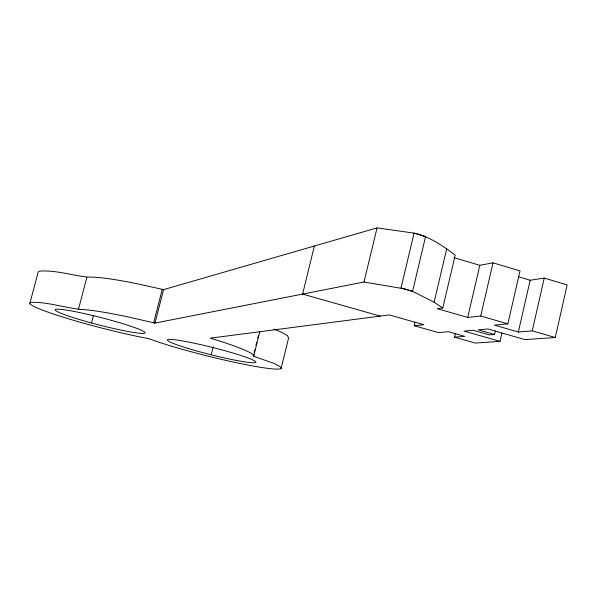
<?xml version="1.0" encoding="UTF-8"?>
<svg xmlns="http://www.w3.org/2000/svg" width="597" height="597" viewBox="0 0 597 597"><rect width="100%" height="100%" fill="white"/><g stroke="black" fill="none" stroke-linecap="round" stroke-linejoin="round"><path stroke-width="0.9" d="M495.353 330.872L494.517 334.499L478.212 329.835L487.876 328.969L525.039 339.618L555.285 337.506L567.15 284.903L544.248 278.083L530.166 280.239L518.696 276.836M454.018 257.658L479.809 265.307L493.01 262.837L520.009 270.874L507.868 323.843L494.383 325.111L518.345 331.999L530.166 280.239M518.345 331.999L532.248 330.872L544.248 278.083M455.414 333.559L454.571 337.178L475.361 343.074L500.04 341.357L501.898 333.245M29.85 303.425L38.029 272.628A75.909 7.746 14.5 0 1 40.23 271.098C56.588 270.031 72.647 275.784 88.58 277.127A92.498 9.739 14.3 0 1 138.847 284.09L163.548 289.635L377.028 227.897L414.072 233.114C429.407 236.613 442.862 245.71 455.19 255.158L442.802 307.985L437.273 308.701L467.697 317.44L480.704 316.014L493.01 262.837M467.697 317.44L479.809 265.307M442.802 307.985L434.131 302.239L446.735 248.636M454.571 337.178L464.742 336.35L448.399 331.708L438.459 332.611L414.243 325.746L415.087 322.171M162.242 289.321L153.69 322.761L154.996 323.074L363.991 282.023L377.035 227.897M163.548 289.635L154.996 323.074L130.265 317.403A92.722 7.873 14.2 0 0 80.14 309.41C64.177 307.567 48.29 302.164 31.962 302.269A76.08 6.261 14.4 0 0 57.999 315.529A76.08 6.261 14.4 0 0 137.564 336.454L148.787 338.633L157.474 341.745A75.118 6.149 14.1 0 0 234.36 362.275A75.118 6.149 14.1 0 0 281.127 368.424L288.597 337.999L287.493 335.678L281.381 332.186L273.874 329.111M314.373 246.016L302.589 294.09L380.229 316.104M281.127 368.424L279.933 366.468L273.717 363.327L253.24 356.118L253.688 354.312M254.135 352.506L254.807 349.797M255.926 345.282L256.591 342.574M257.71 338.059L258.382 335.357M253.24 356.118L253.844 355.625L259.74 331.82M211.241 354.805L213.263 346.745M78.401 309.627L86.811 277.493M91.52 322.977L93.356 315.94M414.243 325.746L423.833 324.731L389.319 314.925L210.248 338.156L223.338 342.223A92.722 7.873 14.2 0 1 253.844 355.625M494.517 334.499L489.368 334.91L473.167 330.29L464.056 331.104L500.04 341.357M364.006 282.023L404.296 288.836L412.587 291.336L434.131 302.239M480.704 316.014L507.868 323.843M532.248 330.872L555.285 337.506M425.571 236.546L412.587 291.336L401.02 287.993L414.072 233.114L425.571 236.546M69.424 316.358A46.417 3.821 14.4 0 0 143.907 333.357A46.417 3.821 14.4 0 0 86.968 314.179A46.417 3.821 14.4 0 0 69.424 316.358M188.107 348.461A45.588 3.724 14.1 0 0 255.859 362.207A45.588 3.724 14.1 0 0 191.003 342.536A45.588 3.724 14.1 0 0 188.107 348.461"/></g></svg>
